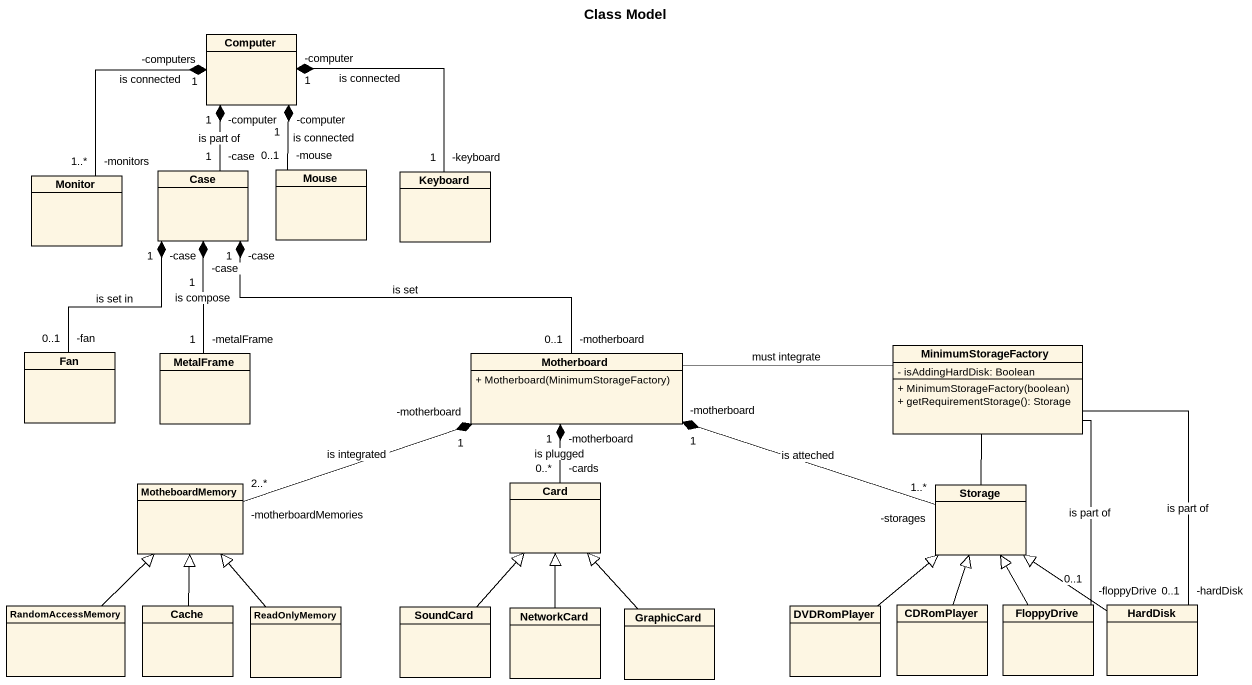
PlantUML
@startuml
title Class Model
hide circle
hide empty members
skinparam classAttributeIconSize 0
class Computer
class Monitor
class Case
class Mouse
class Keyboard
class Fan
class MetalFrame
class Motherboard {
  + Motherboard(MinimumStorageFactory)
}
class MinimumStorageFactory {
  - isAddingHardDisk: Boolean
  + MinimumStorageFactory(boolean)
  + getRequirementStorage(): Storage
}
class MotheboardMemory
class "Card" as Card_
class "Storage" as Storage_
class RandomAccessMemory
class Cache
class ReadOnlyMemory
class SoundCard
class NetworkCard
class GraphicCard
class DVDRomPlayer
class CDRomPlayer
class FloppyDrive
class HardDisk
Monitor "-monitors\n1..*" -up-* "-computers\n1" Computer : is connected
Case "-case\n1" -up-* "-computer\n1" Computer : is part of
Mouse "-mouse\n0..1" -up-* "-computer\n1" Computer : is connected
Keyboard "-keyboard\n1" -up-* "-computer\n1" Computer : is connected
Fan "-fan\n0..1" -up-* "-case\n1" Case : is set in
MetalFrame "-metalFrame\n1" -up-* "-case\n1" Case : is compose
Motherboard "-motherboard\n0..1" -left-* "-case\n1" Case : is set
Motherboard -right- MinimumStorageFactory : must integrate
MinimumStorageFactory -- Storage_
MinimumStorageFactory -- "-floppyDrive\n0..1" FloppyDrive : is part of
MotheboardMemory "-motherboardMemories\n2..*" -right-* "-motherboard\n1" Motherboard : is integrated
Card_ "-cards\n0..*" -up-* "-motherboard\n1" Motherboard : is plugged
Storage_ "-storages\n1..*" -left-* "-motherboard\n1" Motherboard : is atteched
RandomAccessMemory -up-|> MotheboardMemory
Cache -up-|> MotheboardMemory
ReadOnlyMemory -up-|> MotheboardMemory
SoundCard -up-|> Card_
NetworkCard -up-|> Card_
GraphicCard -up-|> Card_
DVDRomPlayer -up-|> Storage_
CDRomPlayer -up-|> Storage_
FloppyDrive -up-|> Storage_
HardDisk "-hardDisk\n0..1" -up- MinimumStorageFactory : is part of
HardDisk -up-|> Storage_
@enduml
